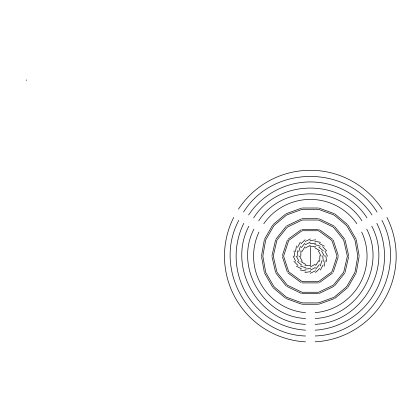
<?xml version="1.0" encoding="UTF-8"?>
<svg xmlns="http://www.w3.org/2000/svg" width="417" height="417" viewBox="0 0 417 417"><rect width="100%" height="100%" fill="white"/><g stroke="black" fill="none" stroke-linecap="round" stroke-linejoin="round"><path stroke-width="0.63" d="M300.777 256.518L300.949 250.695M319.698 261.584L319.87 255.767M261.527 255.757L264.336 239.817M262.861 255.991L265.671 240.051M295.471 251.701L296.482 245.962M324.165 266.317L325.177 260.583M354.976 272.233L357.786 256.293M356.306 272.468L359.12 256.528M271.988 255.694L275.59 239.911M273.307 255.996L276.909 240.213M343.738 272.072L347.34 256.288M345.052 272.369L348.654 256.591M298.718 251.738L300.402 246.16M320.246 266.119L321.929 260.547M282.377 255.569L287.376 240.176M283.659 255.991L288.663 240.593M331.984 271.691L336.988 256.293M333.272 272.108L338.27 256.71M258.988 232.045L258.498 233.067A56.733 56.733 0 0 0 304.394 312.562L305.52 312.646M233.734 217.46L232.65 219.592A85.845 85.845 0 0 0 304.931 341.82L305.525 341.836M238.779 220.374C212.368 269.643 249.684 334.189 305.525 336.013M243.825 223.293L243.184 224.549A74.2 74.2 0 0 0 301.022 329.758L305.52 330.181M248.871 226.207C226.9 267.657 258.644 322.617 305.52 324.337M253.922 229.121C234.26 266.885 262.981 316.654 305.525 318.489M297.571 247.328L300.303 242.183M320.345 270.096L323.076 264.957M264.602 239.092L272.697 225.071M265.775 239.765L273.865 225.748M346.777 286.536L354.872 272.515M347.95 287.214L356.045 273.192M301.872 251.696L304.926 246.739M315.721 265.546L318.776 260.589M238.508 209.136L238.821 208.636A85.845 85.845 0 0 1 380.815 207.15L382.118 209.152M243.554 212.05C273.052 164.6 347.611 164.559 377.067 212.065M263.789 223.731L264.425 222.798A56.733 56.733 0 0 1 356.222 222.798L356.858 223.731M248.605 214.963L251.222 211.278A74.2 74.2 0 0 1 371.255 213.796L372.021 214.979M253.666 217.888C278.592 178.148 342.06 178.137 366.976 217.893M258.728 220.812C281.59 184.882 339.052 184.898 361.925 220.807M275.981 239.108L286.072 226.452M277.039 239.947L287.131 227.291M333.517 284.988L343.608 272.332M334.575 285.833L344.666 273.177M301.288 247.63L304.978 243.127M315.669 269.158L319.359 264.654M300.918 243.82L305.108 239.77M315.539 272.509L319.724 268.465M273.192 224.482L285.593 214.077M274.058 225.519L286.463 215.109M334.184 297.17L346.584 286.766M335.054 298.207L347.455 287.803M288.048 239.254L301.142 229.736M288.84 240.343L301.939 230.83M318.708 281.454L331.807 271.936M319.5 282.544L332.599 273.031M305.223 248.063L310.352 245.3M310.295 266.984L315.419 264.222M305.228 244.821L310.363 242.068M310.284 270.211L315.414 267.464M305.187 241.516L310.42 238.962M310.227 273.323L315.461 270.769M286.771 225.894L301.355 218.868M287.36 227.109L301.944 220.087M318.703 292.197L333.287 285.171M319.286 293.412L333.876 286.39M286.26 213.692L301.47 208.156M286.719 214.963L301.934 209.423M318.713 302.857L333.923 297.321M319.177 304.129L334.387 298.593M26.12 80.194L26.756 80.028M309.961 240.645L315.726 239.832M304.921 272.452L310.686 271.639M309.951 243.731L315.747 243.158M304.9 269.127L310.696 268.553M315.122 312.646L316.253 312.562A56.733 56.733 0 0 0 362.149 233.067L361.659 232.045M315.122 318.499C357.656 316.644 386.403 266.885 366.72 229.126M315.122 324.327C362.008 322.628 393.731 267.657 371.782 226.202M315.122 330.155L316.534 330.082A74.2 74.2 0 0 0 378.725 227.39L376.843 223.277M315.122 335.982C370.994 334.226 408.233 269.637 381.894 220.364M315.122 341.81L317.509 341.685A85.845 85.845 0 0 0 387.216 217.971L386.94 217.45M302.231 208.02L318.416 208.02M302.231 209.37L318.416 209.37M302.231 218.67L318.416 218.67M302.231 220.02L318.416 220.02M302.231 229.386L318.416 229.386M302.231 230.737L318.416 230.737M302.231 281.548L318.416 281.548M302.231 282.898L318.416 282.898M302.231 292.26L318.416 292.26M302.231 293.615L318.416 293.615M302.231 302.909L318.416 302.909M302.231 304.264L318.416 304.264M309.946 246.598L315.768 246.765M304.879 265.52L310.696 265.686M314.767 241.292L320.501 242.298M300.146 269.981L305.88 270.993M314.731 244.534L320.303 246.218M300.344 266.062L305.916 267.75M319.177 208.156L334.387 213.692M318.713 209.423L333.923 214.963M286.719 297.321L301.934 302.857M286.26 298.593L301.47 304.129M319.286 218.868L333.876 225.894M318.703 220.087L333.287 227.109M287.36 285.171L301.944 292.197M286.771 286.39L301.355 293.412M319.135 243.387L324.28 246.124M296.367 266.161L301.507 268.892M314.772 247.688L319.724 250.742M300.918 261.537L305.875 264.597M319.5 229.736L332.599 239.254M318.708 230.83L331.807 240.343M288.84 271.936L301.939 281.454M288.048 273.031L301.142 282.544M318.833 247.104L323.342 250.794M297.305 261.49L301.809 265.181M335.054 214.077L347.455 224.482M334.184 215.109L346.584 225.519M274.058 286.766L286.463 297.17M273.192 287.803L285.593 298.207M322.649 246.739L326.693 250.925M293.954 261.36L297.999 265.546M334.575 226.452L344.666 239.108M333.517 227.291L343.608 239.947M277.039 272.332L287.131 284.988M275.981 273.177L286.072 285.833M347.95 225.071L356.045 239.092M346.777 225.748L354.872 239.765M265.775 272.515L273.865 286.536M264.602 273.192L272.697 287.214M318.4 251.044L321.163 256.168M299.479 256.116L302.247 261.24M321.648 251.05L324.395 256.184M296.252 256.101L298.999 261.235M324.947 251.008L327.501 256.241M293.141 256.043L295.695 261.277M333.272 240.176L338.27 255.569M331.984 240.593L336.988 255.991M283.659 256.293L288.663 271.691M282.377 256.71L287.376 272.108M345.052 239.911L348.654 255.694M343.738 240.213L347.34 255.996M273.307 256.288L276.909 272.072M271.988 256.591L275.59 272.369M356.306 239.817L359.12 255.757M354.976 240.051L357.786 255.991M262.861 256.293L265.671 272.233M261.527 256.528L264.336 272.468M325.823 255.777L326.631 261.542M294.011 250.742L294.824 256.507M322.732 255.772L323.311 261.563M297.337 250.721L297.915 256.512M310.321 247.406L310.321 264.873"/></g></svg>
